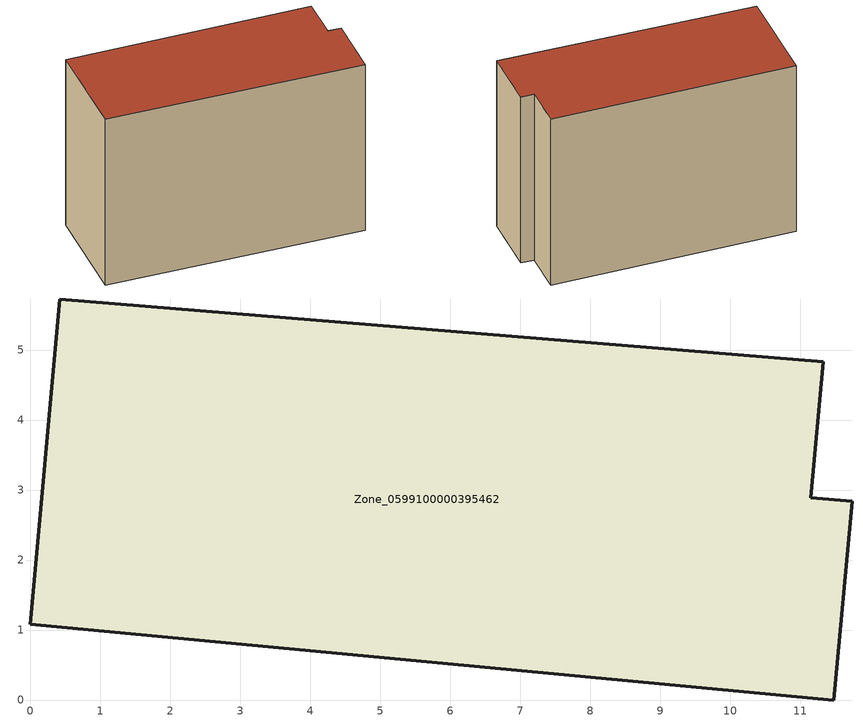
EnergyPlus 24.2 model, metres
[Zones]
Zone_0599100000395462
 floor ground (C_G): 0,1.08 0.42,5.73 11.33,4.84 11.15,2.89 11.74,2.84 11.48,0 z0
 wall outside (C_F): 0.42,5.73 0,1.08 11.48,0 11.74,2.84 11.15,2.89 11.33,4.84 0.42,5.73 z0:8.38
 roof outside (C_R): 0,1.08 11.48,0 11.74,2.84 11.15,2.89 11.33,4.84 0.42,5.73 z8.38
[BUILDING]
Pand.0599100000395462: North Axis=0; Terrain=City; Loads Convergence Tolerance Value=0.04; Temperature Convergence Tolerance Value=0.4; Solar Distribution=FullExterior; Maximum Number of Warmup Days=25; Minimum Number of Warmup Days=1
[Site:Location]
Rotterdam.The.Hague.AP_ZH_NLD Design_Conditions: Latitude=51.96; Longitude=4.45; Time Zone=1; Elevation=-4.5
[SITE:GROUNDTEMPERATURE:BUILDINGSURFACE]
18, 18, 18, 18, 18, 18, 18, 18, 18, 18, 18, 18
[MATERIAL] Thermal Absorptance=0.9; Solar Absorptance=0.7; Visible Absorptance=0.7
Name | Roughness | Thickness | Conductivity | Density | Specific Heat
G.TI.1992-2005 | MediumSmooth | 0.15 | 0.06 | 540 | 1210
F.TI.1992-2005 | Rough | 0.3 | 0.12 | 1920 | 840
R.TI.1992-2005 | MediumRough | 0.2 | 0.08 | 1500 | 1000
[CONSTRUCTION]
C_G: G.TI.1992-2005
C_F: F.TI.1992-2005
C_R: R.TI.1992-2005
[ZONE]
Zone_0599100000395462: Type=1; Multiplier=1; Ceiling Height=Autocalculate; Volume=Autocalculate; Floor Area=autocalculate; Part of Total Floor Area=Yes
[ZONEINFILTRATION:DESIGNFLOWRATE]
Infil_Zone_0599100000395462: Zone or ZoneList or Space or SpaceList=Zone_0599100000395462; Schedule=AlwaysOn; Design Flow Rate Calculation Method=Flow/Area; Flow Rate per Floor Area=0.0015; Constant Term Coefficient=1; Temperature Term Coefficient=0; Velocity Term Coefficient=0; Velocity Squared Term Coefficient=0
[HVACTEMPLATE:ZONE:IDEALLOADSAIRSYSTEM]
Zone_0599100000395462: Maximum Heating Supply Air Temperature=50; Minimum Cooling Supply Air Temperature=13; Maximum Heating Supply Air Humidity Ratio=0.0156; Minimum Cooling Supply Air Humidity Ratio=0.0077; Heating Limit=NoLimit; Cooling Limit=NoLimit; Dehumidification Control Type=ConstantSensibleHeatRatio; Cooling Sensible Heat Ratio=0.7; Dehumidification Setpoint=60; Humidification Control Type=None; Humidification Setpoint=30; Outdoor Air Method=None; Outdoor Air Flow Rate per Person=0.00944; Outdoor Air Flow Rate per Zone Floor Area=0; Outdoor Air Flow Rate per Zone=0; Demand Controlled Ventilation Type=None; Outdoor Air Economizer Type=NoEconomizer; Heat Recovery Type=None; Sensible Heat Recovery Effectiveness=0.7; Latent Heat Recovery Effectiveness=0.65
[ZONECONTROL:THERMOSTAT]
ThermostatControl_Zone_0599100000395462: Zone or ZoneList=Zone_0599100000395462; Control Type Schedule=DualSetpointControlType; Control 1=Thermostat_Zone_0599100000395462; Temperature Difference Between Cutout And Setpoint=0
[THERMOSTATSETPOINT:DUALSETPOINT]
Thermostat_Zone_0599100000395462: Heating Setpoint Temperature Schedule=HeatingSetpoint_Zone_0599100000395462; Cooling Setpoint Temperature Schedule=CoolingSetpoint_Zone_0599100000395462
[SCHEDULE:COMPACT]
HeatingSetpoint_Zone_0599100000395462: Through: 12/31, For: AllDays, Until: 24:00, 21
CoolingSetpoint_Zone_0599100000395462: Through: 12/31, For: AllDays, Until: 24:00, 24
DualSetpointControlType: Through: 12/31, For: AllDays, Until: 24:00, 4
AlwaysOn: Through: 12/31, For: AllDays, Until: 24:00, 1
